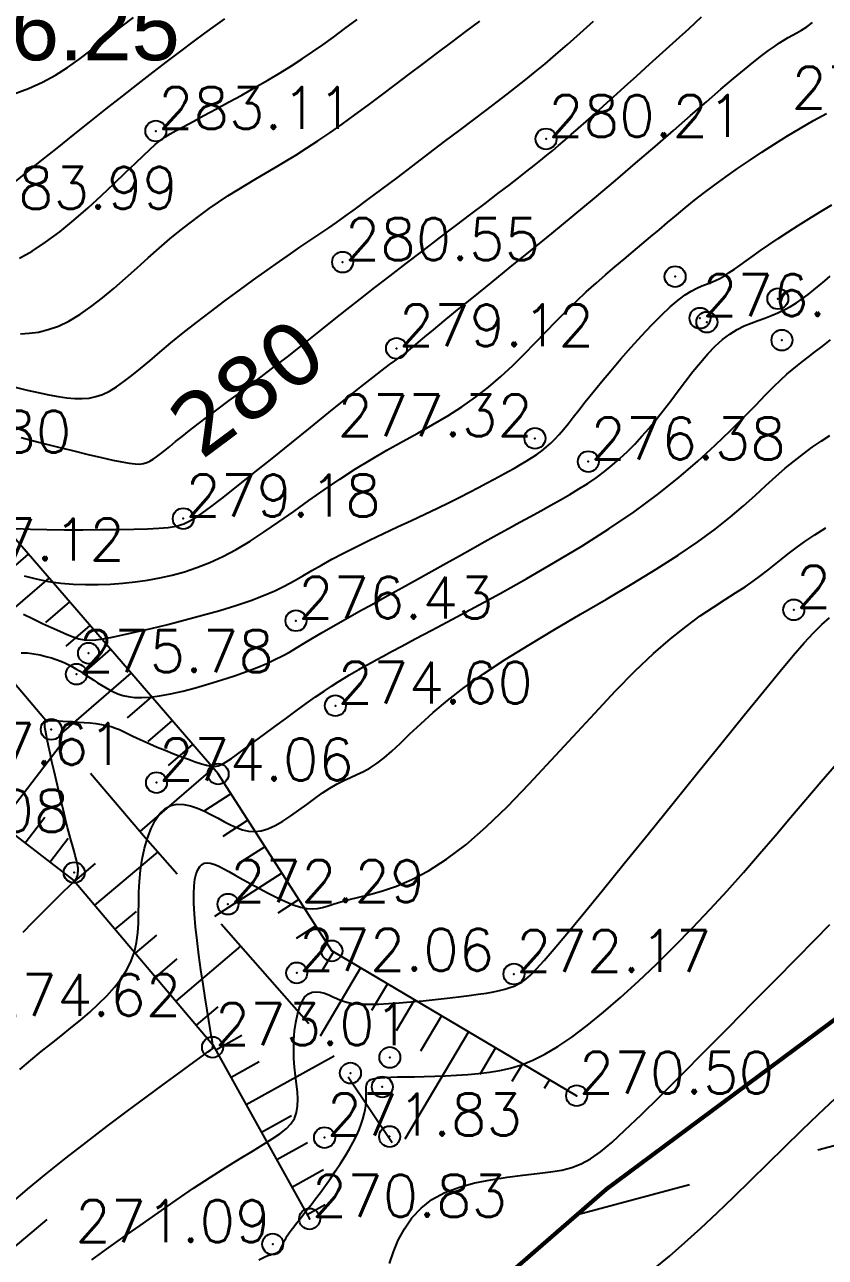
# Model space of a CAD drawing. Header units: millimetres. Extents: x 524954 to 526204, y 9523489 to 9524010.
# Drawn here: x 525978.07 to 525997.19, y 9523691.34 to 9523720.77 of the extents above; entities that cross this region are included whole.
import ezdxf
from ezdxf.enums import TextEntityAlignment as Align

# ---------------------------------------------------------------- set-up
doc = ezdxf.new("R2010")
doc.units = ezdxf.units.MM
doc.header["$PDMODE"] = 32
doc.header["$PDSIZE"] = 0.5
doc.linetypes.add('ACAD_ISO12W100', pattern=[21, 12, -3, 0, -3, 0, -3])
doc.linetypes.add('CACHE2', pattern=[4.7625, 3.175, -1.5875])
for name, color, linetype in [('Bas_Talus', 40, 'CACHE2'), ('Bord Fleuve', 4, 'ACAD_ISO12W100'), ('CN_01_00', 3, 'Continuous'), ('CN_02_00', 4, 'Continuous'), ('CN_05_00', 6, 'Continuous'), ('CN_10_00', 1, 'Continuous'), ('Cotation Courbes de niveau', 7, 'Continuous'), ('Haut_Talus', 30, 'Continuous'), ('Talus', 2, 'Continuous'), ('TopoAlt', 3, 'Continuous'), ('TopoAlt polygo', 7, 'Continuous'), ('TOPOJIS', 7, 'Continuous'), ('TOPOJIS polygo', 1, 'Continuous'), ('TopoMat polygo', 1, 'Continuous')]:
    doc.layers.add(name, color=color, linetype=linetype)
doc.styles.add('Arial 1.0', font='arial.ttf', dxfattribs={"width": 0.99, "height": 1})
doc.styles.add('Simplex 1.0', font='Simplex.shx', dxfattribs={"width": 0.99, "height": 1})
doc.styles.add('Verdana 1.0', font='verdana.ttf', dxfattribs={"width": 0.99, "height": 1})

# ---------------------------------------------------------------- blocks, each defined once
blk = doc.blocks.new('TCPOINT M')
at = {"color": 0}
blk.add_point((0, 0), dxfattribs=at)
at = {"layer": 'TopoAlt', "style": 'Simplex 1.0', "width": 0.99}
blk.add_attdef('ALT', (0.15, 0.15), '', height=1, dxfattribs=at)
blk = doc.blocks.new('TCPOINT polygo')
at = {"color": 0, "const_width": 0.075}
blk.add_lwpolyline([(0, 0.0375, 1), (0, -0.0375, 1)], format="xyb", close=True, dxfattribs=at)
at = {"color": 0}
blk.add_point((0, 0), dxfattribs=at)
at = {"layer": 'TopoAlt polygo', "style": 'Arial 1.0', "width": 0.99}
blk.add_attdef('ALT', (0.15, 0.15), '', height=2, dxfattribs=at)
at = {"layer": 'TopoMat polygo', "style": 'Arial 1.0', "width": 0.99}
blk.add_attdef('MAT', text='', height=2, dxfattribs=at).set_placement((0.15, -2.5), align=Align.TOP_LEFT)

msp = doc.modelspace()

# ---------------------------------------------------------------- hatches: boundary and pattern name
at = {"layer": 'Bord Fleuve', "ltscale": 0.5}
h = msp.add_hatch(dxfattribs=at)
h.set_pattern_fill('ANSI33', color=256, scale=2, angle=330, style=0)
h.paths.add_polyline_path([(526101.715, 9523771.778), (526101.498, 9523728.689), (526067.042, 9523702.1), (526048.223, 9523678.528), (526031.816, 9523676.184), (526027.837, 9523671.249), (526016.46, 9523661.911), (526012.684, 9523655.259), (526010.342, 9523652.337), (526009.349, 9523649.826), (526002.836, 9523644.901), (526001.359, 9523638.704), (525998.552, 9523634.868), (525992.641, 9523630.59), (525971.373, 9523621.771), (525946.333, 9523622.282), (525936.503, 9523619.892), (525930.695, 9523617.923), (525919.699, 9523615.395), (525895.841, 9523612.948), (525885.599, 9523613.628), (525875.196, 9523613.421), (525867.372, 9523614.558), (525859.164, 9523613.749), (525850.68, 9523611.584), (525842.877, 9523609.413), (525834.137, 9523605.724), (525821.783, 9523602.11), (525815.903, 9523600.185), (525796.184, 9523594.113), (525774.026, 9523585.199), (525767.099, 9523581.761), (525763.989, 9523580.32), (525760.33, 9523578.539), (525748.039, 9523572.413), (525744.059, 9523571.766), (525739.195, 9523569.005), (525726.381, 9523563.785), (525719.788, 9523561.814), (525707.248, 9523554.536), (525700.147, 9523552.212), (525692.212, 9523549.16), (525674.921, 9523545.702), (525662.522, 9523542.332), (525644.942, 9523541.016), (525635.899, 9523540.053), (525621.612, 9523536.522), (525609.298, 9523533.789), (525593.484, 9523529.477), (525590.482, 9523529.837), (525587.338, 9523528.188), (525575.413, 9523524.864), (525573.541, 9523524.376), (525537.559, 9523507.804), (525536.053, 9523507.312), (525509.961, 9523500.658), (525472.702, 9523501.018), (525453.195, 9523495.13), (525425.264, 9523493.316), (525409.725, 9523500.229), (525383.624, 9523517.145), (525374.857, 9523528.592), (525397.503, 9523550.219), (525408.728, 9523544.096), (525423.511, 9523536.311), (525445.736, 9523537.578), (525453.966, 9523539.782), (525464.454, 9523546.087), (525473.153, 9523547.827), (525482.046, 9523548.599), (525491.438, 9523548.246), (525499.251, 9523546.152), (525510.455, 9523545.914), (525524.182, 9523548.573), (525533.752, 9523550.446), (525539.312, 9523550.42), (525543.959, 9523554.529), (525548.966, 9523556.567), (525556.157, 9523559.482), (525565.701, 9523562.659), (525575.687, 9523565.927), (525586.045, 9523569.089), (525592.726, 9523570.833), (525599.232, 9523573.013), (525615.849, 9523577.326), (525625.16, 9523582.583), (525628.685, 9523586.517), (525632.523, 9523586.625), (525648.079, 9523583.088), (525655.429, 9523583.638), (525665.347, 9523586.334), (525670.505, 9523587.365), (525674.974, 9523592.31), (525681.363, 9523595.427), (525690.374, 9523596.897), (525696.726, 9523596.667), (525703.112, 9523600.372), (525712.502, 9523603.181), (525720.951, 9523606.622), (525729.973, 9523611.744), (525735.094, 9523612.577), (525741.896, 9523615.967), (525746.088, 9523618.007), (525749.05, 9523619.379), (525756.94, 9523623.296), (525766.831, 9523627.898), (525804.249, 9523638.101), (525817.576, 9523642.025), (525828.432, 9523644.919), (525839.805, 9523649.896), (525846.166, 9523651.166), (525855.839, 9523655.822), (525867.776, 9523655.711), (525877.503, 9523655.632), (525886.144, 9523654.198), (525894.786, 9523653.829), (525911.157, 9523655.506), (525918.652, 9523656.801), (525925.004, 9523658.249), (525933.183, 9523660.832), (525939.613, 9523663.374), (525944.509, 9523665.893), (525950.393, 9523669.022), (525957.623, 9523672.73), (525962.986, 9523676.276), (525970.165, 9523679.965), (525973.599, 9523682.924), (525976.261, 9523684.646), (525980.145, 9523686.246), (525987.591, 9523689.162), (525991.967, 9523692.966), (525998.543, 9523697.851), (526003.542, 9523703.73), (526012.581, 9523711.677), (526026.66, 9523716.709), (526030.85, 9523726.011), (526046.387, 9523740.613), (526052.355, 9523745.599), (526061.927, 9523759.011), (526073.275, 9523760.379), (526077.818, 9523761.95), (526083.981, 9523762.217)])
h.paths.add_polyline_path([(525512.661, 9523516.101), (525534.357, 9523523.257), (525535.319, 9523520.342), (525513.623, 9523513.186)], flags=24)
h.paths.add_polyline_path([(525743.331, 9523593.045), (525764.315, 9523602.078), (525765.529, 9523599.259), (525744.545, 9523590.226)], flags=24)
h.paths.add_polyline_path([(525983.194, 9523662.071), (526001.508, 9523675.73), (526003.343, 9523673.269), (525985.029, 9523659.611)], flags=24)

# ---------------------------------------------------------------- linework, layer by layer
at = {"layer": 'Bas_Talus', "flags": 128}
msp.add_lwpolyline([(525970.262, 9523719.035), (525970.196, 9523717.311), (525973.155, 9523711.239), (525976.613, 9523706.474), (525980.955, 9523701.353), (525985.193, 9523696.546), (525986.851, 9523694.081)], dxfattribs=at)
at = {"layer": 'Bord Fleuve', "ltscale": 0.35, "flags": 128}
msp.add_lwpolyline([(525394.064, 9523546.741, 0.1, 0.1, 0), (525403.511, 9523541.057, 0.1, 0.1, 0), (525423.511, 9523536.311, 0.1, 0.1, 0), (525445.736, 9523537.578, 0.1, 0.1, 0), (525453.966, 9523539.782, 0.1, 0.1, 0), (525464.454, 9523546.087, 0.1, 0.1, 0), (525473.153, 9523547.827, 0.1, 0.1, 0), (525482.046, 9523548.599, 0.1, 0.1, 0), (525491.438, 9523548.246, 0.1, 0.1, 0), (525499.251, 9523546.152, 0.1, 0.1, 0), (525510.455, 9523545.914, 0.1, 0.1, 0), (525524.182, 9523548.573, 0.1, 0.1, 0), (525533.752, 9523550.446, 0.1, 0.1, 0), (525539.312, 9523550.42, 0.1, 0.1, 0), (525543.959, 9523554.529, 0.1, 0.1, 0), (525548.966, 9523556.567, 0.1, 0.1, 0), (525556.157, 9523559.482, 0.1, 0.1, 0), (525565.701, 9523562.659, 0.1, 0.1, 0), (525575.687, 9523565.927, 0.1, 0.1, 0), (525586.045, 9523569.089, 0.1, 0.1, 0), (525592.726, 9523570.833, 0.1, 0.1, 0), (525599.232, 9523573.013, 0.1, 0.1, 0), (525615.849, 9523577.326, 0.1, 0.1, 0), (525625.16, 9523582.583, 0.1, 0.1, 0), (525628.685, 9523586.517, 0.1, 0.1, 0), (525632.523, 9523586.625, 0.1, 0.1, 0), (525648.079, 9523583.088, 0.1, 0.1, 0), (525655.429, 9523583.638, 0.1, 0.1, 0), (525665.347, 9523586.334, 0.1, 0.1, 0), (525670.505, 9523587.365, 0.1, 0.1, 0), (525674.974, 9523592.31, 0.1, 0.1, 0), (525674.974, 9523592.31, 0.1, 0.1, 0), (525681.363, 9523595.427, 0.1, 0.1, 0), (525681.363, 9523595.427, 0.1, 0.1, 0), (525690.374, 9523596.897, 0.1, 0.1, 0), (525696.726, 9523596.667, 0.1, 0.1, 0), (525703.112, 9523600.372, 0.1, 0.1, 0), (525712.502, 9523603.181, 0.1, 0.1, 0), (525712.502, 9523603.181, 0.1, 0.1, 0), (525720.951, 9523606.622, 0.1, 0.1, 0), (525729.973, 9523611.744, 0.1, 0.1, 0), (525735.094, 9523612.577, 0.1, 0.1, 0), (525741.896, 9523615.967, 0.1, 0.1, 0), (525746.088, 9523618.007, 0.1, 0.1, 0), (525749.05, 9523619.379, 0.1, 0.1, 0), (525756.94, 9523623.296, 0.1, 0.1, 0), (525766.831, 9523627.898, 0.1, 0.1, 0), (525804.249, 9523638.101, 0.1, 0.1, 0), (525817.576, 9523642.025, 0.1, 0.1, 0), (525828.432, 9523644.919, 0.1, 0.1, 0), (525839.805, 9523649.896, 0.1, 0.1, 0), (525846.166, 9523651.166, 0.1, 0.1, 0), (525855.839, 9523655.822, 0.1, 0.1, 0), (525867.776, 9523655.711, 0.1, 0.1, 0), (525877.503, 9523655.632, 0.1, 0.1, 0), (525886.144, 9523654.198, 0.1, 0.1, 0), (525894.786, 9523653.829, 0.1, 0.1, 0), (525911.157, 9523655.506, 0.1, 0.1, 0), (525918.652, 9523656.801, 0.1, 0.1, 0), (525925.004, 9523658.249, 0.1, 0.1, 0), (525933.183, 9523660.832, 0.1, 0.1, 0), (525939.613, 9523663.374, 0.1, 0.1, 0), (525944.509, 9523665.893, 0.1, 0.1, 0), (525950.393, 9523669.022, 0.1, 0.1, 0), (525957.623, 9523672.73, 0.1, 0.1, 0), (525962.986, 9523676.276, 0.1, 0.1, 0), (525970.165, 9523679.965, 0.1, 0.1, 0), (525970.165, 9523679.965, 0.1, 0.1, 0), (525973.599, 9523682.924, 0.1, 0.1, 0), (525976.261, 9523684.646, 0.1, 0.1, 0), (525980.145, 9523686.246, 0.1, 0.1, 0), (525987.591, 9523689.162, 0.1, 0.1, 0), (525991.967, 9523692.966, 0.1, 0.1, 0), (525998.543, 9523697.851, 0.1, 0.1, 0), (526003.542, 9523703.73, 0.1, 0.1, 0), (526012.581, 9523711.677, 0.1, 0.1, 0), (526026.66, 9523716.709, 0.1, 0.1, 0), (526030.85, 9523726.011, 0.1, 0.1, 0), (526046.387, 9523740.613, 0.1, 0.1, 0), (526052.355, 9523745.599, 0.1, 0.1, 0), (526061.927, 9523759.011, 0.1, 0.1, 0), (526073.275, 9523760.379, 0.1, 0.1, 0), (526077.818, 9523761.95, 0.1, 0.1, 0), (526083.981, 9523762.217, 0.1, 0.1, 0), (526101.715, 9523771.778, 0, 0, 0)], format="xyseb", dxfattribs=at)
at = {"layer": 'CN_01_00', "flags": 128}
for points, elevation in [([(525977.95, 9523715.197), (525978.251, 9523715.362), (525978.572, 9523715.575), (525978.908, 9523715.827), (525979.248, 9523716.106), (525979.584, 9523716.399), (525979.908, 9523716.694), (525980.21, 9523716.979), (525980.482, 9523717.241), (525980.716, 9523717.467), (525980.906, 9523717.65), (525981.059, 9523717.795), (525981.189, 9523717.909), (525981.305, 9523718.003), (525981.42, 9523718.084), (525981.545, 9523718.162), (525981.692, 9523718.246), (525981.873, 9523718.344), (525982.094, 9523718.463), (525982.352, 9523718.601), (525982.637, 9523718.754), (525982.941, 9523718.92), (525983.256, 9523719.093), (525983.572, 9523719.27), (525983.881, 9523719.447), (525984.174, 9523719.621), (525984.445, 9523719.789), (525984.701, 9523719.954), (525984.948, 9523720.121), (525985.195, 9523720.294), (525985.449, 9523720.478), (525985.72, 9523720.678), (525986.014, 9523720.897)], 283), ([(525977.844, 9523712.116), (525978.127, 9523712.048), (525978.396, 9523711.987), (525978.646, 9523711.936), (525978.874, 9523711.894), (525979.08, 9523711.863), (525979.269, 9523711.845), (525979.445, 9523711.843), (525979.611, 9523711.857), (525979.773, 9523711.891), (525979.933, 9523711.945), (525980.096, 9523712.022), (525980.264, 9523712.123), (525980.442, 9523712.248), (525980.632, 9523712.395), (525980.837, 9523712.562), (525981.059, 9523712.749), (525981.3, 9523712.953), (525981.565, 9523713.174), (525981.855, 9523713.41), (525982.171, 9523713.66), (525982.506, 9523713.917), (525982.851, 9523714.176), (525983.198, 9523714.432), (525983.537, 9523714.679), (525983.859, 9523714.91), (525984.156, 9523715.12), (525984.419, 9523715.303), (525984.642, 9523715.456), (525984.834, 9523715.585), (525985.005, 9523715.7), (525985.169, 9523715.809), (525985.336, 9523715.923), (525985.518, 9523716.049), (525985.727, 9523716.198), (525985.975, 9523716.378), (525986.27, 9523716.596), (525986.603, 9523716.845), (525986.964, 9523717.117), (525987.342, 9523717.402), (525987.725, 9523717.693), (525988.102, 9523717.979), (525988.462, 9523718.253), (525988.794, 9523718.504), (525989.089, 9523718.727), (525989.352, 9523718.928), (525989.593, 9523719.112), (525989.82, 9523719.288), (525990.041, 9523719.463), (525990.264, 9523719.644), (525990.499, 9523719.84), (525990.754, 9523720.057), (525991.035, 9523720.301), (525991.338, 9523720.569), (525991.658, 9523720.853)], 281), ([(525977.862, 9523708.74), (525978.211, 9523708.724), (525978.604, 9523708.715), (525979.024, 9523708.711), (525979.457, 9523708.711), (525979.886, 9523708.714), (525980.297, 9523708.72), (525980.675, 9523708.728), (525981.004, 9523708.737), (525981.275, 9523708.747), (525981.498, 9523708.766), (525981.69, 9523708.8), (525981.869, 9523708.856), (525982.05, 9523708.943), (525982.251, 9523709.067), (525982.488, 9523709.237), (525982.779, 9523709.459), (525983.133, 9523709.738), (525983.539, 9523710.062), (525983.981, 9523710.416), (525984.44, 9523710.786), (525984.898, 9523711.157), (525985.339, 9523711.512), (525985.745, 9523711.839), (525986.098, 9523712.121), (525986.386, 9523712.348), (525986.612, 9523712.523), (525986.785, 9523712.655), (525986.913, 9523712.749), (525987.006, 9523712.816), (525987.072, 9523712.861), (525987.118, 9523712.892), (525987.155, 9523712.918), (525987.189, 9523712.945), (525987.231, 9523712.98), (525987.287, 9523713.029), (525987.367, 9523713.098), (525987.479, 9523713.193), (525987.631, 9523713.321), (525987.832, 9523713.488), (525988.09, 9523713.7), (525988.411, 9523713.96), (525988.788, 9523714.265), (525989.21, 9523714.606), (525989.67, 9523714.979), (525990.156, 9523715.374), (525990.66, 9523715.786), (525991.171, 9523716.208), (525991.681, 9523716.633), (525992.18, 9523717.054), (525992.663, 9523717.467), (525993.126, 9523717.865), (525993.565, 9523718.246), (525993.977, 9523718.603), (525994.357, 9523718.932), (525994.701, 9523719.229), (525995.004, 9523719.488), (525995.265, 9523719.706), (525995.488, 9523719.887), (525995.677, 9523720.035), (525995.838, 9523720.156), (525995.976, 9523720.255), (525996.097, 9523720.335), (525996.206, 9523720.403), (525996.309, 9523720.463), (525996.41, 9523720.519), (525996.515, 9523720.578), (525996.626, 9523720.645), (525996.749, 9523720.724), (525996.888, 9523720.821)], 279), ([(525978.04, 9523706.697), (525978.271, 9523706.584), (525978.497, 9523706.476), (525978.711, 9523706.375), (525978.908, 9523706.286), (525979.083, 9523706.21), (525979.233, 9523706.151), (525979.366, 9523706.109), (525979.493, 9523706.083), (525979.625, 9523706.074), (525979.773, 9523706.082), (525979.947, 9523706.105), (525980.159, 9523706.145), (525980.419, 9523706.201), (525980.735, 9523706.272), (525981.096, 9523706.356), (525981.49, 9523706.452), (525981.903, 9523706.557), (525982.32, 9523706.668), (525982.73, 9523706.784), (525983.117, 9523706.903), (525983.469, 9523707.021), (525983.776, 9523707.138), (525984.044, 9523707.254), (525984.283, 9523707.371), (525984.504, 9523707.489), (525984.716, 9523707.61), (525984.931, 9523707.736), (525985.157, 9523707.868), (525985.406, 9523708.007), (525985.685, 9523708.153), (525985.988, 9523708.306), (525986.31, 9523708.463), (525986.642, 9523708.621), (525986.977, 9523708.78), (525987.309, 9523708.935), (525987.629, 9523709.086), (525987.931, 9523709.229), (525988.208, 9523709.364), (525988.462, 9523709.489), (525988.694, 9523709.607), (525988.908, 9523709.718), (525989.104, 9523709.822), (525989.286, 9523709.92), (525989.456, 9523710.013), (525989.615, 9523710.101), (525989.767, 9523710.185), (525989.911, 9523710.267), (525990.048, 9523710.347), (525990.178, 9523710.428), (525990.301, 9523710.509), (525990.419, 9523710.594), (525990.53, 9523710.682), (525990.636, 9523710.775), (525990.737, 9523710.875), (525990.837, 9523710.985), (525990.939, 9523711.106), (525991.049, 9523711.242), (525991.17, 9523711.396), (525991.306, 9523711.57), (525991.461, 9523711.768), (525991.64, 9523711.991), (525991.845, 9523712.24), (525992.07, 9523712.509), (525992.31, 9523712.789), (525992.557, 9523713.071), (525992.806, 9523713.346), (525993.048, 9523713.604), (525993.279, 9523713.837), (525993.491, 9523714.036), (525993.679, 9523714.195), (525993.845, 9523714.318), (525993.992, 9523714.41), (525994.124, 9523714.48), (525994.245, 9523714.533), (525994.356, 9523714.577), (525994.463, 9523714.618), (525994.567, 9523714.662), (525994.673, 9523714.715), (525994.783, 9523714.778), (525994.899, 9523714.852), (525995.024, 9523714.936), (525995.159, 9523715.031), (525995.306, 9523715.136), (525995.469, 9523715.252), (525995.649, 9523715.379), (525995.848, 9523715.516), (525996.064, 9523715.663), (525996.297, 9523715.816), (525996.544, 9523715.975), (525996.803, 9523716.138), (525997.073, 9523716.302), (525997.352, 9523716.467)], 277), ([(525977.739, 9523692.624), (525978.139, 9523692.967), (525978.583, 9523693.331), (525979.059, 9523693.709), (525979.55, 9523694.09), (525980.043, 9523694.465), (525980.522, 9523694.825), (525980.97, 9523695.158), (525981.374, 9523695.456), (525981.718, 9523695.707), (525981.989, 9523695.907), (525982.195, 9523696.057), (525982.343, 9523696.166), (525982.444, 9523696.24), (525982.507, 9523696.286), (525982.542, 9523696.311), (525982.557, 9523696.322), (525982.562, 9523696.325), (525982.565, 9523696.327), (525982.568, 9523696.329), (525982.571, 9523696.331), (525982.573, 9523696.332), (525982.575, 9523696.333), (525982.576, 9523696.334), (525982.577, 9523696.336), (525982.578, 9523696.337), (525982.579, 9523696.338), (525982.579, 9523696.34), (525982.579, 9523696.341), (525982.579, 9523696.343), (525982.579, 9523696.345), (525982.578, 9523696.347), (525982.578, 9523696.349), (525982.578, 9523696.351), (525982.578, 9523696.354), (525982.578, 9523696.356), (525982.578, 9523696.359), (525982.578, 9523696.362), (525982.578, 9523696.364), (525982.578, 9523696.367), (525982.577, 9523696.37), (525982.577, 9523696.373), (525982.576, 9523696.378), (525982.573, 9523696.389), (525982.568, 9523696.414), (525982.56, 9523696.46), (525982.547, 9523696.534), (525982.528, 9523696.642), (525982.503, 9523696.792), (525982.47, 9523696.99), (525982.429, 9523697.24), (525982.382, 9523697.533), (525982.332, 9523697.858), (525982.28, 9523698.202), (525982.232, 9523698.553), (525982.187, 9523698.899), (525982.151, 9523699.23), (525982.125, 9523699.531), (525982.111, 9523699.795), (525982.109, 9523700.02), (525982.119, 9523700.21), (525982.139, 9523700.367), (525982.168, 9523700.494), (525982.206, 9523700.593), (525982.251, 9523700.667), (525982.303, 9523700.718), (525982.361, 9523700.748), (525982.427, 9523700.758), (525982.503, 9523700.751), (525982.59, 9523700.725), (525982.692, 9523700.683), (525982.81, 9523700.624), (525982.946, 9523700.551), (525983.102, 9523700.464), (525983.279, 9523700.363), (525983.473, 9523700.255), (525983.677, 9523700.142), (525983.887, 9523700.031), (525984.095, 9523699.927), (525984.297, 9523699.833), (525984.486, 9523699.756), (525984.658, 9523699.699), (525984.807, 9523699.667), (525984.94, 9523699.658), (525985.064, 9523699.667), (525985.187, 9523699.692), (525985.317, 9523699.73), (525985.46, 9523699.776), (525985.625, 9523699.828), (525985.82, 9523699.882), (525986.05, 9523699.937), (525986.315, 9523700.002), (525986.616, 9523700.087), (525986.951, 9523700.203), (525987.318, 9523700.361), (525987.717, 9523700.57), (525988.147, 9523700.843), (525988.606, 9523701.189), (525989.093, 9523701.615), (525989.601, 9523702.106), (525990.122, 9523702.642), (525990.648, 9523703.206), (525991.172, 9523703.776), (525991.686, 9523704.335), (525992.182, 9523704.863), (525992.651, 9523705.341), (525993.089, 9523705.754), (525993.494, 9523706.105), (525993.867, 9523706.402), (525994.208, 9523706.652), (525994.519, 9523706.865), (525994.8, 9523707.047), (525995.052, 9523707.206), (525995.276, 9523707.35), (525995.474, 9523707.485), (525995.652, 9523707.616), (525995.817, 9523707.744), (525995.976, 9523707.872), (525996.138, 9523708.002), (525996.308, 9523708.137), (525996.495, 9523708.278), (525996.706, 9523708.429), (525996.945, 9523708.59), (525997.209, 9523708.76)], 273), ([(525983.663, 9523691.277), (525983.791, 9523691.338), (525983.882, 9523691.377), (525983.944, 9523691.4), (525983.986, 9523691.413), (525984.017, 9523691.42), (525984.044, 9523691.427), (525984.068, 9523691.435), (525984.091, 9523691.445), (525984.112, 9523691.456), (525984.131, 9523691.47), (525984.149, 9523691.487), (525984.166, 9523691.508), (525984.182, 9523691.533), (525984.198, 9523691.564), (525984.215, 9523691.599), (525984.233, 9523691.639), (525984.254, 9523691.684), (525984.279, 9523691.735), (525984.309, 9523691.79), (525984.344, 9523691.851), (525984.387, 9523691.918), (525984.438, 9523691.989), (525984.497, 9523692.068), (525984.564, 9523692.153), (525984.64, 9523692.248), (525984.723, 9523692.352), (525984.814, 9523692.467), (525984.913, 9523692.594), (525985.019, 9523692.734), (525985.134, 9523692.887), (525985.253, 9523693.051), (525985.374, 9523693.223), (525985.495, 9523693.4), (525985.612, 9523693.578), (525985.723, 9523693.754), (525985.826, 9523693.925), (525985.917, 9523694.089), (525985.994, 9523694.242), (525986.058, 9523694.384), (525986.11, 9523694.516), (525986.151, 9523694.639), (525986.182, 9523694.753), (525986.204, 9523694.858), (525986.219, 9523694.956), (525986.228, 9523695.046), (525986.231, 9523695.13), (525986.231, 9523695.207), (525986.23, 9523695.277), (525986.229, 9523695.341), (525986.231, 9523695.398), (525986.237, 9523695.448), (525986.249, 9523695.492), (525986.268, 9523695.529), (525986.298, 9523695.559), (525986.34, 9523695.583), (525986.397, 9523695.601), (525986.47, 9523695.616), (525986.562, 9523695.626), (525986.676, 9523695.634), (525986.814, 9523695.639), (525986.977, 9523695.643), (525987.168, 9523695.647), (525987.382, 9523695.65), (525987.616, 9523695.655), (525987.865, 9523695.662), (525988.123, 9523695.671), (525988.387, 9523695.684), (525988.652, 9523695.702), (525988.914, 9523695.725), (525989.169, 9523695.755), (525989.421, 9523695.797), (525989.674, 9523695.855), (525989.934, 9523695.937), (525990.206, 9523696.046), (525990.494, 9523696.19), (525990.803, 9523696.372), (525991.139, 9523696.598), (525991.504, 9523696.872), (525991.895, 9523697.19), (525992.305, 9523697.545), (525992.728, 9523697.93), (525993.16, 9523698.339), (525993.594, 9523698.766), (525994.023, 9523699.205), (525994.443, 9523699.648), (525994.849, 9523700.09), (525995.241, 9523700.53), (525995.623, 9523700.969), (525995.997, 9523701.405), (525996.365, 9523701.838), (525996.729, 9523702.27), (525997.093, 9523702.698), (525997.458, 9523703.123)], 271), ([(525993.118, 9523691.074), (525993.472, 9523691.366), (525993.839, 9523691.687), (525994.219, 9523692.034), (525994.61, 9523692.402), (525995.008, 9523692.785), (525995.412, 9523693.179), (525995.818, 9523693.578), (525996.225, 9523693.977), (525996.63, 9523694.372), (525997.031, 9523694.756), (525997.425, 9523695.13)], 269)]:
    msp.add_lwpolyline(points, dxfattribs=dict(at, elevation=elevation))
at = {"layer": 'CN_02_00', "flags": 128}
for points, elevation in [([(525977.853, 9523717.03), (525978.15, 9523717.269), (525978.484, 9523717.537), (525978.847, 9523717.827), (525979.229, 9523718.133), (525979.622, 9523718.447), (525980.017, 9523718.761), (525980.406, 9523719.067), (525980.781, 9523719.361), (525981.139, 9523719.638), (525981.48, 9523719.899), (525981.8, 9523720.142), (525982.099, 9523720.366), (525982.374, 9523720.569), (525982.625, 9523720.751), (525982.849, 9523720.91)], 284), ([(525977.969, 9523713.391), (525978.181, 9523713.402), (525978.403, 9523713.433), (525978.635, 9523713.49), (525978.876, 9523713.575), (525979.127, 9523713.695), (525979.387, 9523713.851), (525979.656, 9523714.039), (525979.929, 9523714.251), (525980.205, 9523714.481), (525980.481, 9523714.722), (525980.755, 9523714.966), (525981.024, 9523715.207), (525981.285, 9523715.439), (525981.538, 9523715.655), (525981.782, 9523715.856), (525982.02, 9523716.043), (525982.251, 9523716.218), (525982.478, 9523716.382), (525982.702, 9523716.536), (525982.924, 9523716.683), (525983.146, 9523716.823), (525983.368, 9523716.959), (525983.593, 9523717.093), (525983.821, 9523717.227), (525984.055, 9523717.365), (525984.296, 9523717.508), (525984.545, 9523717.66), (525984.804, 9523717.823), (525985.075, 9523718), (525985.358, 9523718.192), (525985.652, 9523718.4), (525985.958, 9523718.62), (525986.272, 9523718.851), (525986.594, 9523719.09), (525986.923, 9523719.337), (525987.256, 9523719.588), (525987.594, 9523719.843), (525987.934, 9523720.098), (525988.274, 9523720.353), (525988.611, 9523720.606), (525988.941, 9523720.855)], 282), ([(525978.061, 9523707.611), (525978.348, 9523707.537), (525978.639, 9523707.479), (525978.933, 9523707.438), (525979.228, 9523707.412), (525979.525, 9523707.4), (525979.823, 9523707.401), (525980.12, 9523707.414), (525980.417, 9523707.437), (525980.712, 9523707.469), (525981.005, 9523707.51), (525981.297, 9523707.561), (525981.59, 9523707.626), (525981.886, 9523707.706), (525982.185, 9523707.806), (525982.49, 9523707.926), (525982.803, 9523708.07), (525983.124, 9523708.24), (525983.455, 9523708.438), (525983.795, 9523708.66), (525984.144, 9523708.899), (525984.499, 9523709.15), (525984.861, 9523709.408), (525985.228, 9523709.666), (525985.598, 9523709.92), (525985.972, 9523710.163), (525986.347, 9523710.391), (525986.722, 9523710.608), (525987.095, 9523710.816), (525987.462, 9523711.02), (525987.823, 9523711.224), (525988.174, 9523711.432), (525988.514, 9523711.648), (525988.84, 9523711.876), (525989.151, 9523712.118), (525989.447, 9523712.373), (525989.73, 9523712.636), (525990.003, 9523712.903), (525990.265, 9523713.171), (525990.52, 9523713.436), (525990.767, 9523713.693), (525991.01, 9523713.94), (525991.25, 9523714.173), (525991.485, 9523714.393), (525991.717, 9523714.601), (525991.945, 9523714.8), (525992.168, 9523714.99), (525992.388, 9523715.174), (525992.603, 9523715.353), (525992.813, 9523715.529), (525993.019, 9523715.703), (525993.223, 9523715.876), (525993.428, 9523716.049), (525993.636, 9523716.223), (525993.849, 9523716.399), (525994.072, 9523716.578), (525994.305, 9523716.761), (525994.553, 9523716.948), (525994.816, 9523717.14), (525995.094, 9523717.336), (525995.383, 9523717.533), (525995.681, 9523717.731), (525995.985, 9523717.926), (525996.294, 9523718.118), (525996.604, 9523718.304), (525996.913, 9523718.483), (525997.218, 9523718.654)], 278), ([(525977.988, 9523705.77), (525978.138, 9523705.769), (525978.29, 9523705.751), (525978.439, 9523705.723), (525978.58, 9523705.688), (525978.708, 9523705.651), (525978.825, 9523705.612), (525978.931, 9523705.572), (525979.03, 9523705.53), (525979.122, 9523705.486), (525979.21, 9523705.44), (525979.295, 9523705.392), (525979.379, 9523705.341), (525979.463, 9523705.287), (525979.549, 9523705.231), (525979.635, 9523705.174), (525979.724, 9523705.116), (525979.813, 9523705.058), (525979.905, 9523705), (525979.998, 9523704.945), (525980.094, 9523704.891), (525980.193, 9523704.84), (525980.298, 9523704.794), (525980.414, 9523704.755), (525980.544, 9523704.726), (525980.694, 9523704.708), (525980.866, 9523704.704), (525981.064, 9523704.715), (525981.294, 9523704.745), (525981.557, 9523704.794), (525981.846, 9523704.859), (525982.152, 9523704.939), (525982.467, 9523705.028), (525982.78, 9523705.125), (525983.084, 9523705.226), (525983.37, 9523705.327), (525983.627, 9523705.425), (525983.851, 9523705.518), (525984.048, 9523705.609), (525984.226, 9523705.699), (525984.396, 9523705.792), (525984.567, 9523705.891), (525984.747, 9523706), (525984.947, 9523706.12), (525985.175, 9523706.256), (525985.438, 9523706.409), (525985.733, 9523706.576), (525986.053, 9523706.756), (525986.391, 9523706.944), (525986.741, 9523707.138), (525987.097, 9523707.335), (525987.452, 9523707.531), (525987.799, 9523707.724), (525988.135, 9523707.91), (525988.457, 9523708.089), (525988.767, 9523708.262), (525989.064, 9523708.428), (525989.351, 9523708.588), (525989.627, 9523708.742), (525989.894, 9523708.89), (525990.151, 9523709.031), (525990.399, 9523709.167), (525990.639, 9523709.298), (525990.87, 9523709.428), (525991.094, 9523709.556), (525991.31, 9523709.686), (525991.519, 9523709.818), (525991.721, 9523709.955), (525991.916, 9523710.099), (525992.104, 9523710.25), (525992.287, 9523710.41), (525992.466, 9523710.579), (525992.641, 9523710.757), (525992.814, 9523710.944), (525992.985, 9523711.141), (525993.156, 9523711.348), (525993.329, 9523711.566), (525993.503, 9523711.793), (525993.678, 9523712.026), (525993.855, 9523712.259), (525994.032, 9523712.488), (525994.21, 9523712.707), (525994.387, 9523712.911), (525994.563, 9523713.095), (525994.739, 9523713.254), (525994.913, 9523713.385), (525995.085, 9523713.491), (525995.255, 9523713.577), (525995.423, 9523713.648), (525995.587, 9523713.71), (525995.749, 9523713.767), (525995.908, 9523713.824), (525996.062, 9523713.888), (525996.213, 9523713.96), (525996.36, 9523714.042), (525996.503, 9523714.132), (525996.644, 9523714.229), (525996.781, 9523714.331), (525996.916, 9523714.438), (525997.049, 9523714.547), (525997.18, 9523714.657), (525997.309, 9523714.767)], 276), ([(525977.955, 9523695.823), (525978.218, 9523696.043), (525978.469, 9523696.248), (525978.711, 9523696.442), (525978.946, 9523696.629), (525979.176, 9523696.814), (525979.403, 9523697.002), (525979.624, 9523697.192), (525979.836, 9523697.387), (525980.034, 9523697.584), (525980.216, 9523697.786), (525980.376, 9523697.991), (525980.511, 9523698.201), (525980.618, 9523698.414), (525980.694, 9523698.632), (525980.744, 9523698.855), (525980.773, 9523699.083), (525980.787, 9523699.317), (525980.793, 9523699.556), (525980.795, 9523699.802), (525980.8, 9523700.054), (525980.813, 9523700.314), (525980.84, 9523700.579), (525980.881, 9523700.845), (525980.936, 9523701.104), (525981.006, 9523701.349), (525981.089, 9523701.574), (525981.187, 9523701.771), (525981.298, 9523701.933), (525981.423, 9523702.053), (525981.562, 9523702.126), (525981.712, 9523702.157), (525981.87, 9523702.152), (525982.033, 9523702.118), (525982.2, 9523702.062), (525982.367, 9523701.989), (525982.531, 9523701.906), (525982.69, 9523701.82), (525982.842, 9523701.738), (525982.988, 9523701.662), (525983.131, 9523701.598), (525983.273, 9523701.548), (525983.417, 9523701.516), (525983.565, 9523701.507), (525983.719, 9523701.524), (525983.882, 9523701.57), (525984.056, 9523701.648), (525984.238, 9523701.752), (525984.426, 9523701.876), (525984.617, 9523702.012), (525984.809, 9523702.154), (525984.999, 9523702.294), (525985.184, 9523702.426), (525985.363, 9523702.543), (525985.532, 9523702.64), (525985.694, 9523702.722), (525985.852, 9523702.795), (525986.007, 9523702.866), (525986.163, 9523702.942), (525986.322, 9523703.029), (525986.487, 9523703.135), (525986.66, 9523703.265), (525986.844, 9523703.426), (525987.046, 9523703.616), (525987.273, 9523703.834), (525987.532, 9523704.077), (525987.83, 9523704.344), (525988.173, 9523704.634), (525988.57, 9523704.942), (525989.027, 9523705.269), (525989.547, 9523705.612), (525990.118, 9523705.966), (525990.723, 9523706.327), (525991.346, 9523706.692), (525991.969, 9523707.057), (525992.578, 9523707.416), (525993.154, 9523707.767), (525993.682, 9523708.104), (525994.149, 9523708.425), (525994.559, 9523708.728), (525994.919, 9523709.014), (525995.236, 9523709.283), (525995.519, 9523709.533), (525995.775, 9523709.767), (525996.012, 9523709.982), (525996.236, 9523710.18), (525996.455, 9523710.36), (525996.67, 9523710.526), (525996.882, 9523710.68), (525997.092, 9523710.826), (525997.301, 9523710.966)], 274), ([(525979.672, 9523691.274), (525980.027, 9523691.528), (525980.417, 9523691.807), (525980.83, 9523692.1), (525981.257, 9523692.4), (525981.686, 9523692.698), (525982.107, 9523692.985), (525982.509, 9523693.253), (525982.882, 9523693.493), (525983.215, 9523693.699), (525983.51, 9523693.875), (525983.766, 9523694.028), (525983.985, 9523694.163), (525984.168, 9523694.287), (525984.316, 9523694.405), (525984.431, 9523694.525), (525984.513, 9523694.653), (525984.565, 9523694.793), (525984.591, 9523694.946), (525984.596, 9523695.111), (525984.586, 9523695.287), (525984.566, 9523695.473), (525984.542, 9523695.67), (525984.519, 9523695.874), (525984.502, 9523696.087), (525984.496, 9523696.306), (525984.501, 9523696.526), (525984.518, 9523696.742), (525984.546, 9523696.947), (525984.585, 9523697.137), (525984.634, 9523697.306), (525984.695, 9523697.447), (525984.765, 9523697.556), (525984.846, 9523697.628), (525984.935, 9523697.667), (525985.03, 9523697.678), (525985.129, 9523697.668), (525985.23, 9523697.641), (525985.332, 9523697.604), (525985.431, 9523697.561), (525985.526, 9523697.518), (525985.617, 9523697.48), (525985.707, 9523697.448), (525985.801, 9523697.421), (525985.905, 9523697.401), (525986.025, 9523697.387), (525986.165, 9523697.38), (525986.33, 9523697.379), (525986.527, 9523697.384), (525986.758, 9523697.397), (525987.017, 9523697.415), (525987.295, 9523697.438), (525987.585, 9523697.465), (525987.877, 9523697.494), (525988.163, 9523697.525), (525988.435, 9523697.557), (525988.685, 9523697.588), (525988.906, 9523697.618), (525989.099, 9523697.648), (525989.267, 9523697.678), (525989.414, 9523697.709), (525989.543, 9523697.742), (525989.657, 9523697.777), (525989.759, 9523697.816), (525989.852, 9523697.858), (525989.942, 9523697.909), (525990.038, 9523697.977), (525990.152, 9523698.077), (525990.296, 9523698.223), (525990.481, 9523698.427), (525990.719, 9523698.702), (525991.022, 9523699.064), (525991.401, 9523699.524), (525991.862, 9523700.089), (525992.39, 9523700.738), (525992.962, 9523701.445), (525993.557, 9523702.18), (525994.152, 9523702.917), (525994.727, 9523703.627), (525995.258, 9523704.284), (525995.725, 9523704.858), (525996.112, 9523705.331), (525996.428, 9523705.71), (525996.688, 9523706.012), (525996.91, 9523706.252), (525997.107, 9523706.446), (525997.296, 9523706.609)], 272)]:
    msp.add_lwpolyline(points, dxfattribs=dict(at, elevation=elevation))
at = {"layer": 'CN_05_00', "flags": 128}
for points, elevation in [([(525977.795, 9523719.11), (525978.164, 9523719.246), (525978.499, 9523719.4), (525978.806, 9523719.57), (525979.092, 9523719.751), (525979.363, 9523719.943), (525979.624, 9523720.141), (525979.883, 9523720.342), (525980.144, 9523720.544), (525980.406, 9523720.746), (525980.667, 9523720.945)], 285), ([(525978.033, 9523699.104), (525978.259, 9523699.332), (525978.464, 9523699.54), (525978.645, 9523699.722), (525978.797, 9523699.874), (525978.923, 9523699.999), (525979.026, 9523700.099), (525979.107, 9523700.18), (525979.171, 9523700.242), (525979.219, 9523700.291), (525979.256, 9523700.33), (525979.283, 9523700.361), (525979.303, 9523700.387), (525979.318, 9523700.411), (525979.328, 9523700.432), (525979.335, 9523700.45), (525979.339, 9523700.467), (525979.341, 9523700.483), (525979.342, 9523700.498), (525979.343, 9523700.514), (525979.344, 9523700.53), (525979.346, 9523700.548), (525979.347, 9523700.57), (525979.347, 9523700.596), (525979.345, 9523700.629), (525979.34, 9523700.669), (525979.331, 9523700.718), (525979.319, 9523700.778), (525979.301, 9523700.849), (525979.278, 9523700.933), (525979.251, 9523701.032), (525979.219, 9523701.147), (525979.183, 9523701.279), (525979.142, 9523701.429), (525979.097, 9523701.6), (525979.048, 9523701.792), (525978.995, 9523702.005), (525978.94, 9523702.233), (525978.883, 9523702.471), (525978.828, 9523702.711), (525978.774, 9523702.946), (525978.723, 9523703.17), (525978.678, 9523703.375), (525978.639, 9523703.555), (525978.607, 9523703.705), (525978.583, 9523703.826), (525978.566, 9523703.921), (525978.556, 9523703.994), (525978.552, 9523704.049), (525978.554, 9523704.088), (525978.562, 9523704.115), (525978.575, 9523704.134), (525978.592, 9523704.147), (525978.617, 9523704.155), (525978.649, 9523704.159), (525978.69, 9523704.16), (525978.743, 9523704.158), (525978.808, 9523704.154), (525978.887, 9523704.149), (525978.982, 9523704.143), (525979.093, 9523704.136), (525979.217, 9523704.129), (525979.351, 9523704.12), (525979.491, 9523704.11), (525979.632, 9523704.097), (525979.771, 9523704.081), (525979.903, 9523704.062), (525980.026, 9523704.038), (525980.136, 9523704.01), (525980.237, 9523703.977), (525980.333, 9523703.939), (525980.429, 9523703.896), (525980.529, 9523703.848), (525980.638, 9523703.794), (525980.76, 9523703.734), (525980.899, 9523703.668), (525981.06, 9523703.596), (525981.236, 9523703.521), (525981.423, 9523703.444), (525981.613, 9523703.369), (525981.801, 9523703.296), (525981.981, 9523703.229), (525982.146, 9523703.17), (525982.291, 9523703.122), (525982.411, 9523703.086), (525982.513, 9523703.064), (525982.603, 9523703.06), (525982.69, 9523703.074), (525982.782, 9523703.108), (525982.886, 9523703.166), (525983.01, 9523703.248), (525983.163, 9523703.357), (525983.349, 9523703.493), (525983.564, 9523703.652), (525983.799, 9523703.826), (525984.047, 9523704.011), (525984.301, 9523704.199), (525984.553, 9523704.384), (525984.795, 9523704.559), (525985.019, 9523704.719), (525985.221, 9523704.858), (525985.4, 9523704.978), (525985.559, 9523705.081), (525985.701, 9523705.17), (525985.829, 9523705.246), (525985.944, 9523705.313), (525986.051, 9523705.373), (525986.151, 9523705.428), (525986.249, 9523705.483), (525986.354, 9523705.541), (525986.479, 9523705.609), (525986.634, 9523705.694), (525986.832, 9523705.8), (525987.083, 9523705.935), (525987.401, 9523706.104), (525987.795, 9523706.313), (525988.273, 9523706.567), (525988.822, 9523706.861), (525989.425, 9523707.189), (525990.064, 9523707.546), (525990.721, 9523707.926), (525991.379, 9523708.322), (525992.02, 9523708.73), (525992.627, 9523709.143), (525993.185, 9523709.555), (525993.693, 9523709.96), (525994.152, 9523710.353), (525994.564, 9523710.728), (525994.93, 9523711.079), (525995.251, 9523711.401), (525995.53, 9523711.686), (525995.767, 9523711.931), (525995.965, 9523712.13), (525996.131, 9523712.291), (525996.275, 9523712.423), (525996.404, 9523712.534), (525996.526, 9523712.634), (525996.65, 9523712.73), (525996.785, 9523712.832), (525996.938, 9523712.949), (525997.116, 9523713.087), (525997.314, 9523713.243)], 275)]:
    msp.add_lwpolyline(points, dxfattribs=dict(at, elevation=elevation))
at = {"layer": 'CN_10_00', "flags": 128}
for points, elevation in [([(525977.988, 9523710.916), (525978.405, 9523710.805), (525978.819, 9523710.699), (525979.217, 9523710.6), (525979.585, 9523710.511), (525979.908, 9523710.435), (525980.176, 9523710.375), (525980.394, 9523710.33), (525980.569, 9523710.3), (525980.708, 9523710.284), (525980.82, 9523710.281), (525980.911, 9523710.292), (525980.99, 9523710.314), (525981.064, 9523710.349), (525981.141, 9523710.395), (525981.223, 9523710.452), (525981.314, 9523710.522), (525981.417, 9523710.606), (525981.535, 9523710.703), (525981.672, 9523710.815), (525981.829, 9523710.941), (525982.01, 9523711.084), (525982.216, 9523711.243), (525982.446, 9523711.416), (525982.694, 9523711.601), (525982.957, 9523711.796), (525983.23, 9523711.999), (525983.51, 9523712.207), (525983.792, 9523712.419), (525984.071, 9523712.631), (525984.346, 9523712.844), (525984.619, 9523713.058), (525984.894, 9523713.275), (525985.175, 9523713.498), (525985.465, 9523713.729), (525985.769, 9523713.97), (525986.091, 9523714.225), (525986.435, 9523714.494), (525986.803, 9523714.778), (525987.188, 9523715.074), (525987.581, 9523715.375), (525987.974, 9523715.675), (525988.359, 9523715.968), (525988.726, 9523716.246), (525989.067, 9523716.506), (525989.374, 9523716.739), (525989.64, 9523716.942), (525989.869, 9523717.119), (525990.068, 9523717.273), (525990.242, 9523717.411), (525990.398, 9523717.536), (525990.543, 9523717.654), (525990.683, 9523717.77), (525990.823, 9523717.889), (525990.97, 9523718.015), (525991.127, 9523718.151), (525991.296, 9523718.299), (525991.479, 9523718.461), (525991.679, 9523718.639), (525991.897, 9523718.835), (525992.137, 9523719.051), (525992.401, 9523719.289), (525992.689, 9523719.549), (525992.994, 9523719.826), (525993.31, 9523720.113), (525993.629, 9523720.402), (525993.941, 9523720.685), (525994.24, 9523720.956)], 280), ([(525986.783, 9523691.193), (525986.877, 9523691.466), (525986.994, 9523691.744), (525987.14, 9523692.017), (525987.319, 9523692.277), (525987.537, 9523692.513), (525987.799, 9523692.717), (525988.108, 9523692.883), (525988.454, 9523693.013), (525988.824, 9523693.114), (525989.208, 9523693.19), (525989.592, 9523693.249), (525989.965, 9523693.296), (525990.314, 9523693.336), (525990.628, 9523693.375), (525990.898, 9523693.42), (525991.137, 9523693.481), (525991.359, 9523693.567), (525991.582, 9523693.688), (525991.82, 9523693.856), (525992.091, 9523694.08), (525992.409, 9523694.37), (525992.792, 9523694.737), (525993.248, 9523695.185), (525993.763, 9523695.699), (525994.317, 9523696.256), (525994.889, 9523696.834), (525995.458, 9523697.411), (525996.003, 9523697.966), (525996.505, 9523698.476), (525996.941, 9523698.92), (525997.298, 9523699.282)], 270)]:
    msp.add_lwpolyline(points, dxfattribs=dict(at, elevation=elevation))
at = {"layer": 'Haut_Talus', "flags": 128}
for points in [[(525991.254, 9523695.197), (525985.409, 9523698.654), (525982.692, 9523702.879), (525977.042, 9523709.418), (525975.084, 9523713.321), (525971.506, 9523717.952), (525971.323, 9523723.72)], [(525969.535, 9523722.498), (525968.865, 9523715.711), (525969.351, 9523710.858), (525975.728, 9523703.044), (525979.256, 9523700.33), (525982.568, 9523696.414), (525984.876, 9523692.254)], [(525978.597, 9523692.237), (525974.018, 9523688.382), (525966.818, 9523682.964), (525960.645, 9523679.582), (525955.312, 9523677.652), (525952.977, 9523676.26), (525947.466, 9523674.105), (525946.196, 9523673.287), (525942.046, 9523669.061), (525940.973, 9523667.394), (525929.367, 9523662.865), (525918.098, 9523659.033), (525911.245, 9523658.366), (525907.464, 9523657.452), (525893.828, 9523656.135), (525885.546, 9523656.861), (525878.678, 9523656.843), (525875.144, 9523658.7), (525873.322, 9523660.084)]]:
    msp.add_lwpolyline(points, dxfattribs=at)
at = {"layer": 'Talus'}
for p, q in [((525978.158, 9523708.127), (525977.595, 9523707.641)), ((525978.648, 9523707.559), (525976.943, 9523706.086)), ((525979.138, 9523706.992), (525978.568, 9523706.499)), ((525979.629, 9523706.424), (525979.057, 9523705.93)), ((525980.119, 9523705.857), (525979.545, 9523705.361)), ((525980.609, 9523705.289), (525978.883, 9523703.797)), ((525981.1, 9523704.722), (525980.522, 9523704.223)), ((525981.59, 9523704.154), (525981.011, 9523703.654)), ((525977.485, 9523701.692), (525978.999, 9523703.66)), ((525982.08, 9523703.587), (525981.5, 9523703.085)), ((525982.571, 9523703.019), (525980.823, 9523701.509)), ((525982.997, 9523702.404), (525982.366, 9523701.998)), ((525978.079, 9523701.235), (525978.551, 9523701.848)), ((525983.403, 9523701.773), (525982.803, 9523701.388)), ((525978.674, 9523700.777), (525979.113, 9523701.348)), ((525983.809, 9523701.143), (525983.241, 9523700.778)), ((525979.75, 9523699.745), (525981.252, 9523701.016)), ((525979.266, 9523700.318), (525979.764, 9523700.739)), ((525984.214, 9523700.512), (525982.607, 9523699.479)), ((525984.62, 9523699.881), (525984.116, 9523699.557)), ((525980.235, 9523699.172), (525980.739, 9523699.599)), ((525985.025, 9523699.25), (525984.554, 9523698.947)), ((525980.719, 9523698.6), (525981.228, 9523699.03)), ((525981.688, 9523697.455), (525983.237, 9523698.765)), ((525985.444, 9523698.633), (525985.164, 9523698.16)), ((525981.203, 9523698.027), (525981.716, 9523698.461)), ((525986.09, 9523698.251), (525985.126, 9523696.622)), ((525986.735, 9523697.869), (525986.356, 9523697.228)), ((525982.172, 9523696.882), (525982.692, 9523697.322)), ((525987.381, 9523697.488), (525986.941, 9523696.744)), ((525988.027, 9523697.106), (525987.526, 9523696.259)), ((525988.672, 9523696.724), (525987.154, 9523694.158)), ((525982.635, 9523696.294), (525983.257, 9523696.64)), ((525983.362, 9523694.983), (525985.461, 9523696.147)), ((525989.318, 9523696.342), (525988.938, 9523695.701)), ((525982.999, 9523695.638), (525983.669, 9523696.01)), ((525989.963, 9523695.96), (525989.71, 9523695.533)), ((525990.609, 9523695.578), (525990.482, 9523695.365)), ((525983.726, 9523694.327), (525984.445, 9523694.725)), ((525984.09, 9523693.671), (525984.827, 9523694.08)), ((525984.454, 9523693.015), (525985.21, 9523693.434)), ((525984.818, 9523692.359), (525985.248, 9523692.598))]:
    msp.add_line(p, q, dxfattribs=at)

# ---------------------------------------------------------------- block references
at = {"layer": 'TOPOJIS'}
ref = msp.add_blockref('TCPOINT M', (526001.102, 9523718.719, 277.18), dxfattribs=at)
ref.add_attrib('ALT', '277.18', dxfattribs={"layer": 'TopoAlt', "height": 1, "style": 'Simplex 1.0', "width": 0.99}).set_placement((526001.052, 9523718.769, 277.18), align=Align.RIGHT)
ref = msp.add_blockref('TCPOINT M', (525981.204, 9523718.232, 283.11), dxfattribs=at)
ref.add_attrib('ALT', '283.11', (525981.254, 9523718.282, 283.11), dxfattribs={"layer": 'TopoAlt', "height": 1, "style": 'Simplex 1.0', "width": 0.99})
ref = msp.add_blockref('TCPOINT M', (525990.523, 9523718.043, 280.21), dxfattribs=at)
ref.add_attrib('ALT', '280.21', (525990.573, 9523718.093, 280.21), dxfattribs={"layer": 'TopoAlt', "height": 1, "style": 'Simplex 1.0', "width": 0.99})
ref = msp.add_blockref('TCPOINT M', (525977.016, 9523716.328, 283.99), dxfattribs=at)
ref.add_attrib('ALT', '283.99', (525977.066, 9523716.378, 283.99), dxfattribs={"layer": 'TopoAlt', "height": 1, "style": 'Simplex 1.0', "width": 0.99})
ref = msp.add_blockref('TCPOINT M', (525985.665, 9523715.102, 280.55), dxfattribs=at)
ref.add_attrib('ALT', '280.55', (525985.715, 9523715.152, 280.55), dxfattribs={"layer": 'TopoAlt', "height": 1, "style": 'Simplex 1.0', "width": 0.99})
for p in [(525993.606, 9523714.756, 277.3), (525996.06, 9523714.229, 276.52), (525994.365, 9523713.669, 276.17), (525996.157, 9523713.239, 275.39), (525979.595, 9523705.763, 276.8), (525978.707, 9523703.944, 274.86), (525982.692, 9523702.879, 274.93), (525979.254, 9523700.524, 275.06), (525985.409, 9523698.654, 272.57), (525986.792, 9523696.11, 271.49), (525985.852, 9523695.736, 271.18), (525986.612, 9523695.406, 270.74), (525986.787, 9523694.22, 270.29)]:
    msp.add_blockref('TCPOINT M', p, dxfattribs=at)
ref = msp.add_blockref('TCPOINT M', (525994.2, 9523713.764, 276.16), dxfattribs=at)
ref.add_attrib('ALT', '276.16', (525994.25, 9523713.814, 276.16), dxfattribs={"layer": 'TopoAlt', "height": 1, "style": 'Simplex 1.0', "width": 0.99})
ref = msp.add_blockref('TCPOINT M', (525986.952, 9523713.043, 279.12), dxfattribs=at)
ref.add_attrib('ALT', '279.12', (525987.002, 9523713.093, 279.12), dxfattribs={"layer": 'TopoAlt', "height": 1, "style": 'Simplex 1.0', "width": 0.99})
ref = msp.add_blockref('TCPOINT M', (525990.259, 9523710.894, 277.32), dxfattribs=at)
ref.add_attrib('ALT', '277.32', dxfattribs={"layer": 'TopoAlt', "height": 1, "style": 'Simplex 1.0', "width": 0.99}).set_placement((525990.209, 9523710.944, 277.32), align=Align.RIGHT)
ref = msp.add_blockref('TCPOINT M', (525974.469, 9523710.503, 278.8), dxfattribs=at)
ref.add_attrib('ALT', '278.80', (525974.519, 9523710.553, 278.8), dxfattribs={"layer": 'TopoAlt', "height": 1, "style": 'Simplex 1.0', "width": 0.99})
ref = msp.add_blockref('TCPOINT M', (525991.533, 9523710.339, 276.38), dxfattribs=at)
ref.add_attrib('ALT', '276.38', (525991.583, 9523710.389, 276.38), dxfattribs={"layer": 'TopoAlt', "height": 1, "style": 'Simplex 1.0', "width": 0.99})
ref = msp.add_blockref('TCPOINT M', (525981.859, 9523708.977, 279.18), dxfattribs=at)
ref.add_attrib('ALT', '279.18', (525981.909, 9523709.027, 279.18), dxfattribs={"layer": 'TopoAlt', "height": 1, "style": 'Simplex 1.0', "width": 0.99})
ref = msp.add_blockref('TCPOINT M', (525975.749, 9523707.928, 277.12), dxfattribs=at)
ref.add_attrib('ALT', '277.12', (525975.799, 9523707.978, 277.12), dxfattribs={"layer": 'TopoAlt', "height": 1, "style": 'Simplex 1.0', "width": 0.99})
ref = msp.add_blockref('TCPOINT M', (525996.44, 9523706.799, 272.27), dxfattribs=at)
ref.add_attrib('ALT', '272.27', (525996.49, 9523706.849, 272.27), dxfattribs={"layer": 'TopoAlt', "height": 1, "style": 'Simplex 1.0', "width": 0.99})
ref = msp.add_blockref('TCPOINT M', (525984.55, 9523706.539, 276.43), dxfattribs=at)
ref.add_attrib('ALT', '276.43', (525984.6, 9523706.589, 276.43), dxfattribs={"layer": 'TopoAlt', "height": 1, "style": 'Simplex 1.0', "width": 0.99})
ref = msp.add_blockref('TCPOINT M', (525979.308, 9523705.263, 275.78), dxfattribs=at)
ref.add_attrib('ALT', '275.78', (525979.358, 9523705.313, 275.78), dxfattribs={"layer": 'TopoAlt', "height": 1, "style": 'Simplex 1.0', "width": 0.99})
ref = msp.add_blockref('TCPOINT M', (525985.492, 9523704.51, 274.6), dxfattribs=at)
ref.add_attrib('ALT', '274.60', (525985.542, 9523704.56, 274.6), dxfattribs={"layer": 'TopoAlt', "height": 1, "style": 'Simplex 1.0', "width": 0.99})
ref = msp.add_blockref('TCPOINT M', (525975.728, 9523703.044, 277.61), dxfattribs=at)
ref.add_attrib('ALT', '277.61', (525975.778, 9523703.094, 277.61), dxfattribs={"layer": 'TopoAlt', "height": 1, "style": 'Simplex 1.0', "width": 0.99})
ref = msp.add_blockref('TCPOINT M', (525981.219, 9523702.673, 274.06), dxfattribs=at)
ref.add_attrib('ALT', '274.06', (525981.269, 9523702.723, 274.06), dxfattribs={"layer": 'TopoAlt', "height": 1, "style": 'Simplex 1.0', "width": 0.99})
ref = msp.add_blockref('TCPOINT M', (525974.424, 9523701.449, 277.08), dxfattribs=at)
ref.add_attrib('ALT', '277.08', (525974.474, 9523701.499, 277.08), dxfattribs={"layer": 'TopoAlt', "height": 1, "style": 'Simplex 1.0', "width": 0.99})
ref = msp.add_blockref('TCPOINT M', (525982.927, 9523699.77, 272.29), dxfattribs=at)
ref.add_attrib('ALT', '272.29', (525982.977, 9523699.82, 272.29), dxfattribs={"layer": 'TopoAlt', "height": 1, "style": 'Simplex 1.0', "width": 0.99})
ref = msp.add_blockref('TCPOINT M', (525984.569, 9523698.129, 272.06), dxfattribs=at)
ref.add_attrib('ALT', '272.06', (525984.619, 9523698.179, 272.06), dxfattribs={"layer": 'TopoAlt', "height": 1, "style": 'Simplex 1.0', "width": 0.99})
ref = msp.add_blockref('TCPOINT M', (525989.757, 9523698.101, 272.17), dxfattribs=at)
ref.add_attrib('ALT', '272.17', (525989.807, 9523698.151, 272.17), dxfattribs={"layer": 'TopoAlt', "height": 1, "style": 'Simplex 1.0', "width": 0.99})
ref = msp.add_blockref('TCPOINT M', (525977.093, 9523697.05, 274.62), dxfattribs=at)
ref.add_attrib('ALT', '274.62', (525977.143, 9523697.1, 274.62), dxfattribs={"layer": 'TopoAlt', "height": 1, "style": 'Simplex 1.0', "width": 0.99})
ref = msp.add_blockref('TCPOINT M', (525982.559, 9523696.354, 273.01), dxfattribs=at)
ref.add_attrib('ALT', '273.01', (525982.609, 9523696.404, 273.01), dxfattribs={"layer": 'TopoAlt', "height": 1, "style": 'Simplex 1.0', "width": 0.99})
ref = msp.add_blockref('TCPOINT M', (525991.254, 9523695.197, 270.5), dxfattribs=at)
ref.add_attrib('ALT', '270.50', (525991.304, 9523695.247, 270.5), dxfattribs={"layer": 'TopoAlt', "height": 1, "style": 'Simplex 1.0', "width": 0.99})
ref = msp.add_blockref('TCPOINT M', (525985.233, 9523694.195, 271.83), dxfattribs=at)
ref.add_attrib('ALT', '271.83', (525985.283, 9523694.245, 271.83), dxfattribs={"layer": 'TopoAlt', "height": 1, "style": 'Simplex 1.0', "width": 0.99})
ref = msp.add_blockref('TCPOINT M', (525984.876, 9523692.254, 270.83), dxfattribs=at)
ref.add_attrib('ALT', '270.83', (525984.926, 9523692.304, 270.83), dxfattribs={"layer": 'TopoAlt', "height": 1, "style": 'Simplex 1.0', "width": 0.99})
ref = msp.add_blockref('TCPOINT M', (525983.995, 9523691.652, 271.09), dxfattribs=at)
ref.add_attrib('ALT', '271.09', dxfattribs={"layer": 'TopoAlt', "height": 1, "style": 'Simplex 1.0', "width": 0.99}).set_placement((525983.945, 9523691.702, 271.09), align=Align.RIGHT)
at = {"layer": 'TOPOJIS polygo'}
ref = msp.add_blockref('TCPOINT polygo', (525978.949, 9523721.724, 286.25), dxfattribs=at)
ref.add_attrib('MAT', 'SC.6', (525976.245, 9523722.374, 286.25), dxfattribs={"layer": 'TopoMat polygo', "height": 1.5, "style": 'Arial 1.0', "width": 0.99})
ref.add_attrib('ALT', '286.25', dxfattribs={"layer": 'TopoAlt polygo', "height": 1.5, "style": 'Arial 1.0', "width": 0.99}).set_placement((525975.433, 9523721.423, 286.25), align=Align.TOP_LEFT)

# ---------------------------------------------------------------- texts
at = {"layer": 'Cotation Courbes de niveau', "style": 'Verdana 1.0', "width": 0.99}
msp.add_text('280', height=1.5, rotation=36.6897, dxfattribs=at).set_placement((525983.388, 9523712.116, 280), align=Align.MIDDLE_CENTER)

doc.saveas('drawing.dxf')
